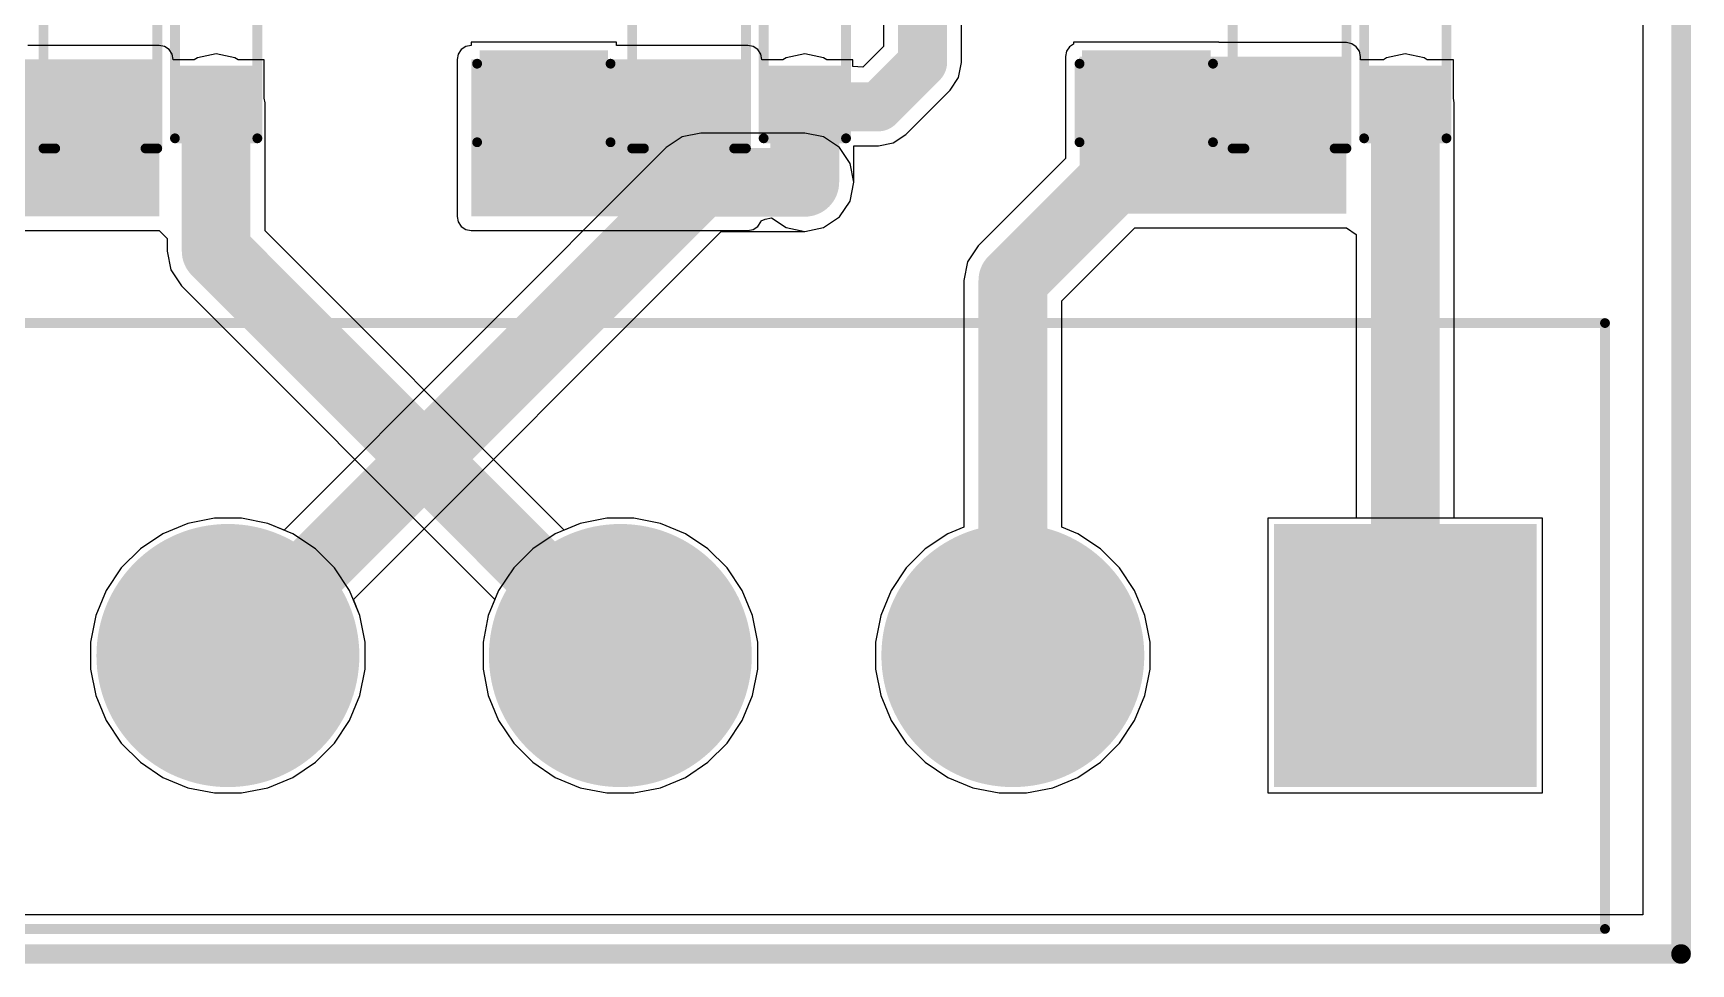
# Model space of a CAD drawing. Header units: millimetres. Extents: x -0.16 to 4.85, y -0.01 to 3.83.
# Drawn here: x 4.003 to 4.848, y -0.005 to 0.469 of the extents above; entities that cross this region are included whole.
import ezdxf

# ---------------------------------------------------------------- set-up
doc = ezdxf.new("R2010")
doc.units = ezdxf.units.MM
doc.header["$MEASUREMENT"] = 0
for name, color, linetype in [('BottomLayer', 5, 'Continuous'), ('BottomSolder', 6, 'Continuous'), ('Mechanical2', 216, 'Continuous'), ('MultiLayer', 9, 'Continuous'), ('PadHoleLayer', 156, 'Continuous'), ('TopLayer', 1, 'Continuous'), ('TopOverlay', 2, 'Continuous'), ('TopPaste', 8, 'Continuous'), ('TopSolder', 216, 'Continuous'), ('ViaHoleLayer', 16, 'Continuous')]:
    doc.layers.add(name, color=color, linetype=linetype)

# ---------------------------------------------------------------- blocks, each defined once
blk = doc.blocks.new('RES_0603_37')
at = {"layer": 'TopLayer'}
for points in [[(-0.015, 0.0175), (-0.015, -0.0175), (-0.045, -0.0175), (-0.045, 0.0175)], [(0.045, 0.0175), (0.045, -0.0175), (0.015, -0.0175), (0.015, 0.0175)]]:
    blk.add_hatch(color=1, dxfattribs=at).paths.add_polyline_path(points)
at = {"layer": 'TopPaste'}
for points in [[(-0.015, 0.0175), (-0.015, -0.0175), (-0.045, -0.0175), (-0.045, 0.0175)], [(0.045, 0.0175), (0.045, -0.0175), (0.015, -0.0175), (0.015, 0.0175)]]:
    blk.add_hatch(color=8, dxfattribs=at).paths.add_polyline_path(points)
at = {"layer": 'TopSolder'}
for points in [[(-0.011, 0.0215), (-0.011, -0.0215), (-0.049, -0.0215), (-0.049, 0.0215)], [(0.049, 0.0215), (0.049, -0.0215), (0.011, -0.0215), (0.011, 0.0215)]]:
    blk.add_hatch(color=216, dxfattribs=at).paths.add_polyline_path(points)
at = {"layer": 'TopOverlay', "const_width": 0.005}
for points in [[(0.048, 0.021), (-0.048, 0.021)], [(-0.048, -0.021), (-0.048, 0.021)], [(0.048, -0.021), (0.048, 0.021)], [(0.048, -0.021), (-0.048, -0.021)]]:
    blk.add_lwpolyline(points, dxfattribs=at)
at = {"layer": 'TopOverlay', "const_width": 0.0025}
for points in [[(-0.04925, 0.021, 1), (-0.04675, 0.021, 1)], [(-0.04925, 0.021, 1), (-0.04675, 0.021, 1)], [(0.04675, 0.021, 1), (0.04925, 0.021, 1)], [(0.04675, 0.021, 1), (0.04925, 0.021, 1)], [(-0.04925, -0.021, 1), (-0.04675, -0.021, 1)], [(-0.04925, -0.021, 1), (-0.04675, -0.021, 1)], [(0.04675, -0.021, 1), (0.04925, -0.021, 1)], [(0.04675, -0.021, 1), (0.04925, -0.021, 1)]]:
    blk.add_lwpolyline(points, format="xyb", close=True, dxfattribs=at)
blk = doc.blocks.new('RES_0603_38')
at = {"layer": 'TopLayer'}
for points in [[(-0.015, 0.0175), (-0.015, -0.0175), (-0.045, -0.0175), (-0.045, 0.0175)], [(0.045, 0.0175), (0.045, -0.0175), (0.015, -0.0175), (0.015, 0.0175)]]:
    blk.add_hatch(color=1, dxfattribs=at).paths.add_polyline_path(points)
at = {"layer": 'TopPaste'}
for points in [[(-0.015, 0.0175), (-0.015, -0.0175), (-0.045, -0.0175), (-0.045, 0.0175)], [(0.045, 0.0175), (0.045, -0.0175), (0.015, -0.0175), (0.015, 0.0175)]]:
    blk.add_hatch(color=8, dxfattribs=at).paths.add_polyline_path(points)
at = {"layer": 'TopSolder'}
for points in [[(-0.011, 0.0215), (-0.011, -0.0215), (-0.049, -0.0215), (-0.049, 0.0215)], [(0.049, 0.0215), (0.049, -0.0215), (0.011, -0.0215), (0.011, 0.0215)]]:
    blk.add_hatch(color=216, dxfattribs=at).paths.add_polyline_path(points)
at = {"layer": 'TopOverlay', "const_width": 0.005}
for points in [[(-0.048, -0.021), (-0.048, 0.021)], [(0.048, 0.021), (-0.048, 0.021)], [(0.048, -0.021), (0.048, 0.021)], [(0.048, -0.021), (-0.048, -0.021)]]:
    blk.add_lwpolyline(points, dxfattribs=at)
at = {"layer": 'TopOverlay', "const_width": 0.0025}
for points in [[(-0.04925, 0.021, 1), (-0.04675, 0.021, 1)], [(-0.04925, 0.021, 1), (-0.04675, 0.021, 1)], [(0.04675, 0.021, 1), (0.04925, 0.021, 1)], [(0.04675, 0.021, 1), (0.04925, 0.021, 1)], [(-0.04925, -0.021, 1), (-0.04675, -0.021, 1)], [(-0.04925, -0.021, 1), (-0.04675, -0.021, 1)], [(0.04675, -0.021, 1), (0.04925, -0.021, 1)], [(0.04675, -0.021, 1), (0.04925, -0.021, 1)]]:
    blk.add_lwpolyline(points, format="xyb", close=True, dxfattribs=at)
blk = doc.blocks.new('RES_0603_39')
at = {"layer": 'TopLayer'}
for points in [[(-0.015, 0.0175), (-0.015, -0.0175), (-0.045, -0.0175), (-0.045, 0.0175)], [(0.045, 0.0175), (0.045, -0.0175), (0.015, -0.0175), (0.015, 0.0175)]]:
    blk.add_hatch(color=1, dxfattribs=at).paths.add_polyline_path(points)
at = {"layer": 'TopPaste'}
for points in [[(-0.015, 0.0175), (-0.015, -0.0175), (-0.045, -0.0175), (-0.045, 0.0175)], [(0.045, 0.0175), (0.045, -0.0175), (0.015, -0.0175), (0.015, 0.0175)]]:
    blk.add_hatch(color=8, dxfattribs=at).paths.add_polyline_path(points)
at = {"layer": 'TopSolder'}
for points in [[(-0.011, 0.0215), (-0.011, -0.0215), (-0.049, -0.0215), (-0.049, 0.0215)], [(0.049, 0.0215), (0.049, -0.0215), (0.011, -0.0215), (0.011, 0.0215)]]:
    blk.add_hatch(color=216, dxfattribs=at).paths.add_polyline_path(points)
at = {"layer": 'TopOverlay', "const_width": 0.005}
for points in [[(-0.048, -0.021), (-0.048, 0.021)], [(0.048, 0.021), (-0.048, 0.021)], [(0.048, -0.021), (0.048, 0.021)], [(0.048, -0.021), (-0.048, -0.021)]]:
    blk.add_lwpolyline(points, dxfattribs=at)
at = {"layer": 'TopOverlay', "const_width": 0.0025}
for points in [[(-0.04925, 0.021, 1), (-0.04675, 0.021, 1)], [(-0.04925, 0.021, 1), (-0.04675, 0.021, 1)], [(0.04675, 0.021, 1), (0.04925, 0.021, 1)], [(0.04675, 0.021, 1), (0.04925, 0.021, 1)], [(-0.04925, -0.021, 1), (-0.04675, -0.021, 1)], [(-0.04925, -0.021, 1), (-0.04675, -0.021, 1)], [(0.04675, -0.021, 1), (0.04925, -0.021, 1)], [(0.04675, -0.021, 1), (0.04925, -0.021, 1)]]:
    blk.add_lwpolyline(points, format="xyb", close=True, dxfattribs=at)
blk = doc.blocks.new('DB2EVC_5_08_12P_GN_97')
at = {"layer": 'BottomLayer'}
blk.add_hatch(color=5, dxfattribs=at).paths.add_polyline_path([(-1.03701, 0.06299), (-1.03701, -0.06299), (-1.16299, -0.06299), (-1.16299, 0.06299)])
h = blk.add_hatch(color=5, dxfattribs=at)
edge = h.paths.add_edge_path()
edge.add_arc((-0.9, 0), 0.06299, 0, 360)
h = blk.add_hatch(color=5, dxfattribs=at)
edge = h.paths.add_edge_path()
edge.add_arc((-0.7, 0), 0.06299, 0, 360)
h = blk.add_hatch(color=5, dxfattribs=at)
edge = h.paths.add_edge_path()
edge.add_arc((-0.5, 0), 0.06299, 0, 360)
at = {"layer": 'BottomSolder'}
blk.add_hatch(color=6, dxfattribs=at).paths.add_polyline_path([(-1.03301, 0.06699), (-1.03301, -0.06699), (-1.16699, -0.06699), (-1.16699, 0.06699)])
h = blk.add_hatch(color=6, dxfattribs=at)
edge = h.paths.add_edge_path()
edge.add_arc((-0.9, 0), 0.06699, 0, 360)
h = blk.add_hatch(color=6, dxfattribs=at)
edge = h.paths.add_edge_path()
edge.add_arc((-0.7, 0), 0.06699, 0, 360)
h = blk.add_hatch(color=6, dxfattribs=at)
edge = h.paths.add_edge_path()
edge.add_arc((-0.5, 0), 0.06699, 0, 360)
at = {"layer": 'MultiLayer'}
blk.add_hatch(color=9, dxfattribs=at).paths.add_polyline_path([(-1.03701, 0.06299), (-1.03701, -0.06299), (-1.16299, -0.06299), (-1.16299, 0.06299)])
h = blk.add_hatch(color=9, dxfattribs=at)
edge = h.paths.add_edge_path()
edge.add_arc((-0.9, 0), 0.06299, 0, 360)
h = blk.add_hatch(color=9, dxfattribs=at)
edge = h.paths.add_edge_path()
edge.add_arc((-0.7, 0), 0.06299, 0, 360)
h = blk.add_hatch(color=9, dxfattribs=at)
edge = h.paths.add_edge_path()
edge.add_arc((-0.5, 0), 0.06299, 0, 360)
at = {"layer": 'PadHoleLayer'}
h = blk.add_hatch(color=156, dxfattribs=at)
edge = h.paths.add_edge_path()
edge.add_arc((-1.1, 0), 0.03346, 0, 360)
h = blk.add_hatch(color=156, dxfattribs=at)
edge = h.paths.add_edge_path()
edge.add_arc((-0.9, 0), 0.03346, 0, 360)
h = blk.add_hatch(color=156, dxfattribs=at)
edge = h.paths.add_edge_path()
edge.add_arc((-0.7, 0), 0.03346, 0, 360)
h = blk.add_hatch(color=156, dxfattribs=at)
edge = h.paths.add_edge_path()
edge.add_arc((-0.5, 0), 0.03346, 0, 360)
at = {"layer": 'TopLayer'}
blk.add_hatch(color=1, dxfattribs=at).paths.add_polyline_path([(-1.03701, 0.06299), (-1.03701, -0.06299), (-1.16299, -0.06299), (-1.16299, 0.06299)])
h = blk.add_hatch(color=1, dxfattribs=at)
edge = h.paths.add_edge_path()
edge.add_arc((-0.9, 0), 0.06299, 0, 360)
h = blk.add_hatch(color=1, dxfattribs=at)
edge = h.paths.add_edge_path()
edge.add_arc((-0.7, 0), 0.06299, 0, 360)
h = blk.add_hatch(color=1, dxfattribs=at)
edge = h.paths.add_edge_path()
edge.add_arc((-0.5, 0), 0.06299, 0, 360)
at = {"layer": 'TopSolder'}
blk.add_hatch(color=216, dxfattribs=at).paths.add_polyline_path([(-1.03301, 0.06699), (-1.03301, -0.06699), (-1.16699, -0.06699), (-1.16699, 0.06699)])
h = blk.add_hatch(color=216, dxfattribs=at)
edge = h.paths.add_edge_path()
edge.add_arc((-0.9, 0), 0.06699, 0, 360)
h = blk.add_hatch(color=216, dxfattribs=at)
edge = h.paths.add_edge_path()
edge.add_arc((-0.7, 0), 0.06699, 0, 360)
h = blk.add_hatch(color=216, dxfattribs=at)
edge = h.paths.add_edge_path()
edge.add_arc((-0.5, 0), 0.06699, 0, 360)
at = {"layer": 'TopOverlay', "const_width": 0.005}
for points in [[(-1.20177, 0.13923), (-1.20177, -0.16932)], [(1.20177, 0.13923), (-1.20177, 0.13923)], [(1.20168, -0.16932), (-1.20177, -0.16932)]]:
    blk.add_lwpolyline(points, dxfattribs=at)
at = {"layer": 'TopOverlay', "const_width": 0.0025}
for points in [[(-1.20302, 0.13923, 1), (-1.20052, 0.13923, 1)], [(-1.20302, 0.13923, 1), (-1.20052, 0.13923, 1)], [(-1.20302, -0.16932, 1), (-1.20052, -0.16932, 1)], [(-1.20302, -0.16932, 1), (-1.20052, -0.16932, 1)]]:
    blk.add_lwpolyline(points, format="xyb", close=True, dxfattribs=at)
blk = doc.blocks.new('SOD_123_107')
at = {"layer": 'TopLayer'}
for points in [[(-0.04331, 0.01772), (-0.04331, -0.01772), (-0.08071, -0.01772), (-0.08071, 0.01772)], [(0.08071, 0.01772), (0.08071, -0.01772), (0.04331, -0.01772), (0.04331, 0.01772)]]:
    blk.add_hatch(color=1, dxfattribs=at).paths.add_polyline_path(points)
at = {"layer": 'TopOverlay'}
for points in [[(0.038, 0.02), (0.111, 0.02), (0.111, 0.0315), (0.038, 0.0315)], [(0.08346, -0.031), (0.111, -0.031), (0.111, 0.031), (0.08346, 0.031)], [(0.038, -0.0315), (0.111, -0.0315), (0.111, -0.02), (0.038, -0.02)]]:
    blk.add_hatch(color=2, dxfattribs=at).paths.add_polyline_path(points)
at = {"layer": 'TopPaste'}
for points in [[(-0.04331, 0.01772), (-0.04331, -0.01772), (-0.08071, -0.01772), (-0.08071, 0.01772)], [(0.08071, 0.01772), (0.08071, -0.01772), (0.04331, -0.01772), (0.04331, 0.01772)]]:
    blk.add_hatch(color=8, dxfattribs=at).paths.add_polyline_path(points)
at = {"layer": 'TopSolder'}
for points in [[(-0.03931, 0.02172), (-0.03931, -0.02172), (-0.08471, -0.02172), (-0.08471, 0.02172)], [(0.08471, 0.02172), (0.08471, -0.02172), (0.03931, -0.02172), (0.03931, 0.02172)]]:
    blk.add_hatch(color=216, dxfattribs=at).paths.add_polyline_path(points)
at = {"layer": 'TopOverlay', "const_width": 0.005}
for points in [[(-0.054, 0.029), (-0.054, 0.023)], [(-0.054, 0.029), (0.038, 0.029)], [(-0.054, -0.023), (-0.054, -0.029)], [(-0.054, -0.029), (0.038, -0.029)]]:
    blk.add_lwpolyline(points, dxfattribs=at)
at = {"layer": 'TopOverlay', "const_width": 0.0025}
for points in [[(-0.05525, 0.029, 1), (-0.05275, 0.029, 1)], [(-0.05525, 0.029, 1), (-0.05275, 0.029, 1)], [(-0.05525, 0.023, 1), (-0.05275, 0.023, 1)], [(0.03675, 0.029, 1), (0.03925, 0.029, 1)], [(-0.05525, -0.023, 1), (-0.05275, -0.023, 1)], [(-0.05525, -0.029, 1), (-0.05275, -0.029, 1)], [(-0.05525, -0.029, 1), (-0.05275, -0.029, 1)], [(0.03675, -0.029, 1), (0.03925, -0.029, 1)]]:
    blk.add_lwpolyline(points, format="xyb", close=True, dxfattribs=at)
blk = doc.blocks.new('SOD_123_108')
at = {"layer": 'TopLayer'}
for points in [[(-0.04331, 0.01772), (-0.04331, -0.01772), (-0.08071, -0.01772), (-0.08071, 0.01772)], [(0.08071, 0.01772), (0.08071, -0.01772), (0.04331, -0.01772), (0.04331, 0.01772)]]:
    blk.add_hatch(color=1, dxfattribs=at).paths.add_polyline_path(points)
at = {"layer": 'TopOverlay'}
for points in [[(0.038, 0.02), (0.111, 0.02), (0.111, 0.0315), (0.038, 0.0315)], [(0.08346, -0.031), (0.111, -0.031), (0.111, 0.031), (0.08346, 0.031)], [(0.038, -0.0315), (0.111, -0.0315), (0.111, -0.02), (0.038, -0.02)]]:
    blk.add_hatch(color=2, dxfattribs=at).paths.add_polyline_path(points)
at = {"layer": 'TopPaste'}
for points in [[(-0.04331, 0.01772), (-0.04331, -0.01772), (-0.08071, -0.01772), (-0.08071, 0.01772)], [(0.08071, 0.01772), (0.08071, -0.01772), (0.04331, -0.01772), (0.04331, 0.01772)]]:
    blk.add_hatch(color=8, dxfattribs=at).paths.add_polyline_path(points)
at = {"layer": 'TopSolder'}
for points in [[(-0.03931, 0.02172), (-0.03931, -0.02172), (-0.08471, -0.02172), (-0.08471, 0.02172)], [(0.08471, 0.02172), (0.08471, -0.02172), (0.03931, -0.02172), (0.03931, 0.02172)]]:
    blk.add_hatch(color=216, dxfattribs=at).paths.add_polyline_path(points)
at = {"layer": 'TopOverlay', "const_width": 0.005}
for points in [[(-0.054, 0.029), (-0.054, 0.023)], [(-0.054, 0.029), (0.038, 0.029)], [(-0.054, -0.023), (-0.054, -0.029)], [(-0.054, -0.029), (0.038, -0.029)]]:
    blk.add_lwpolyline(points, dxfattribs=at)
at = {"layer": 'TopOverlay', "const_width": 0.0025}
for points in [[(-0.05525, 0.029, 1), (-0.05275, 0.029, 1)], [(-0.05525, 0.029, 1), (-0.05275, 0.029, 1)], [(-0.05525, 0.023, 1), (-0.05275, 0.023, 1)], [(0.03675, 0.029, 1), (0.03925, 0.029, 1)], [(-0.05525, -0.023, 1), (-0.05275, -0.023, 1)], [(-0.05525, -0.029, 1), (-0.05275, -0.029, 1)], [(-0.05525, -0.029, 1), (-0.05275, -0.029, 1)], [(0.03675, -0.029, 1), (0.03925, -0.029, 1)]]:
    blk.add_lwpolyline(points, format="xyb", close=True, dxfattribs=at)
blk = doc.blocks.new('SOD_123_112')
at = {"layer": 'TopLayer'}
for points in [[(-0.04331, 0.01772), (-0.04331, -0.01772), (-0.08071, -0.01772), (-0.08071, 0.01772)], [(0.08071, 0.01772), (0.08071, -0.01772), (0.04331, -0.01772), (0.04331, 0.01772)]]:
    blk.add_hatch(color=1, dxfattribs=at).paths.add_polyline_path(points)
at = {"layer": 'TopOverlay'}
for points in [[(0.038, 0.02), (0.111, 0.02), (0.111, 0.0315), (0.038, 0.0315)], [(0.08346, -0.031), (0.111, -0.031), (0.111, 0.031), (0.08346, 0.031)], [(0.038, -0.0315), (0.111, -0.0315), (0.111, -0.02), (0.038, -0.02)]]:
    blk.add_hatch(color=2, dxfattribs=at).paths.add_polyline_path(points)
at = {"layer": 'TopPaste'}
for points in [[(-0.04331, 0.01772), (-0.04331, -0.01772), (-0.08071, -0.01772), (-0.08071, 0.01772)], [(0.08071, 0.01772), (0.08071, -0.01772), (0.04331, -0.01772), (0.04331, 0.01772)]]:
    blk.add_hatch(color=8, dxfattribs=at).paths.add_polyline_path(points)
at = {"layer": 'TopSolder'}
for points in [[(-0.03931, 0.02172), (-0.03931, -0.02172), (-0.08471, -0.02172), (-0.08471, 0.02172)], [(0.08471, 0.02172), (0.08471, -0.02172), (0.03931, -0.02172), (0.03931, 0.02172)]]:
    blk.add_hatch(color=216, dxfattribs=at).paths.add_polyline_path(points)
at = {"layer": 'TopOverlay', "const_width": 0.005}
for points in [[(-0.054, 0.029), (-0.054, 0.023)], [(-0.054, 0.029), (0.038, 0.029)], [(-0.054, -0.023), (-0.054, -0.029)], [(-0.054, -0.029), (0.038, -0.029)]]:
    blk.add_lwpolyline(points, dxfattribs=at)
at = {"layer": 'TopOverlay', "const_width": 0.0025}
for points in [[(-0.05525, 0.029, 1), (-0.05275, 0.029, 1)], [(-0.05525, 0.029, 1), (-0.05275, 0.029, 1)], [(-0.05525, 0.023, 1), (-0.05275, 0.023, 1)], [(0.03675, 0.029, 1), (0.03925, 0.029, 1)], [(-0.05525, -0.023, 1), (-0.05275, -0.023, 1)], [(-0.05525, -0.029, 1), (-0.05275, -0.029, 1)], [(-0.05525, -0.029, 1), (-0.05275, -0.029, 1)], [(0.03675, -0.029, 1), (0.03925, -0.029, 1)]]:
    blk.add_lwpolyline(points, format="xyb", close=True, dxfattribs=at)
blk = doc.blocks.new('CAP_0805_116')
at = {"layer": 'TopLayer'}
for points in [[(-0.06, 0.03), (-0.02, 0.03), (-0.02, -0.03), (-0.06, -0.03)], [(0.02, 0.03), (0.06, 0.03), (0.06, -0.03), (0.02, -0.03)]]:
    blk.add_hatch(color=1, dxfattribs=at).paths.add_polyline_path(points)
at = {"layer": 'TopPaste'}
for points in [[(-0.06, 0.03), (-0.02, 0.03), (-0.02, -0.03), (-0.06, -0.03)], [(0.02, 0.03), (0.06, 0.03), (0.06, -0.03), (0.02, -0.03)]]:
    blk.add_hatch(color=8, dxfattribs=at).paths.add_polyline_path(points)
at = {"layer": 'TopSolder'}
for points in [[(-0.06276, 0.03276), (-0.01724, 0.03276), (-0.01724, -0.03276), (-0.06276, -0.03276)], [(0.01724, 0.03276), (0.06276, 0.03276), (0.06276, -0.03276), (0.01724, -0.03276)]]:
    blk.add_hatch(color=216, dxfattribs=at).paths.add_polyline_path(points)
at = {"layer": 'TopOverlay', "const_width": 0.005}
for points in [[(-0.064, 0.034), (-0.024, 0.034)], [(-0.064, 0.034), (-0.064, -0.034)], [(0.024, 0.034), (0.064, 0.034)], [(0.064, 0.034), (0.064, -0.034)], [(-0.064, -0.034), (-0.024, -0.034)], [(0.024, -0.034), (0.064, -0.034)]]:
    blk.add_lwpolyline(points, dxfattribs=at)
at = {"layer": 'TopOverlay', "const_width": 0.0025}
for points in [[(-0.06525, 0.034, 1), (-0.06275, 0.034, 1)], [(-0.06525, 0.034, 1), (-0.06275, 0.034, 1)], [(-0.02525, 0.034, 1), (-0.02275, 0.034, 1)], [(0.02275, 0.034, 1), (0.02525, 0.034, 1)], [(0.06275, 0.034, 1), (0.06525, 0.034, 1)], [(0.06275, 0.034, 1), (0.06525, 0.034, 1)], [(-0.06525, -0.034, 1), (-0.06275, -0.034, 1)], [(-0.06525, -0.034, 1), (-0.06275, -0.034, 1)], [(-0.02525, -0.034, 1), (-0.02275, -0.034, 1)], [(0.02275, -0.034, 1), (0.02525, -0.034, 1)], [(0.06275, -0.034, 1), (0.06525, -0.034, 1)], [(0.06275, -0.034, 1), (0.06525, -0.034, 1)]]:
    blk.add_lwpolyline(points, format="xyb", close=True, dxfattribs=at)
blk = doc.blocks.new('CAP_0805_118')
at = {"layer": 'TopLayer'}
for points in [[(-0.06, 0.03), (-0.02, 0.03), (-0.02, -0.03), (-0.06, -0.03)], [(0.02, 0.03), (0.06, 0.03), (0.06, -0.03), (0.02, -0.03)]]:
    blk.add_hatch(color=1, dxfattribs=at).paths.add_polyline_path(points)
at = {"layer": 'TopPaste'}
for points in [[(-0.06, 0.03), (-0.02, 0.03), (-0.02, -0.03), (-0.06, -0.03)], [(0.02, 0.03), (0.06, 0.03), (0.06, -0.03), (0.02, -0.03)]]:
    blk.add_hatch(color=8, dxfattribs=at).paths.add_polyline_path(points)
at = {"layer": 'TopSolder'}
for points in [[(-0.06276, 0.03276), (-0.01724, 0.03276), (-0.01724, -0.03276), (-0.06276, -0.03276)], [(0.01724, 0.03276), (0.06276, 0.03276), (0.06276, -0.03276), (0.01724, -0.03276)]]:
    blk.add_hatch(color=216, dxfattribs=at).paths.add_polyline_path(points)
at = {"layer": 'TopOverlay', "const_width": 0.005}
for points in [[(-0.064, 0.034), (-0.064, -0.034)], [(-0.064, 0.034), (-0.024, 0.034)], [(0.024, 0.034), (0.064, 0.034)], [(0.064, 0.034), (0.064, -0.034)], [(-0.064, -0.034), (-0.024, -0.034)], [(0.024, -0.034), (0.064, -0.034)]]:
    blk.add_lwpolyline(points, dxfattribs=at)
at = {"layer": 'TopOverlay', "const_width": 0.0025}
for points in [[(-0.06525, 0.034, 1), (-0.06275, 0.034, 1)], [(-0.06525, 0.034, 1), (-0.06275, 0.034, 1)], [(-0.02525, 0.034, 1), (-0.02275, 0.034, 1)], [(0.02275, 0.034, 1), (0.02525, 0.034, 1)], [(0.06275, 0.034, 1), (0.06525, 0.034, 1)], [(0.06275, 0.034, 1), (0.06525, 0.034, 1)], [(-0.06525, -0.034, 1), (-0.06275, -0.034, 1)], [(-0.06525, -0.034, 1), (-0.06275, -0.034, 1)], [(-0.02525, -0.034, 1), (-0.02275, -0.034, 1)], [(0.02275, -0.034, 1), (0.02525, -0.034, 1)], [(0.06275, -0.034, 1), (0.06525, -0.034, 1)], [(0.06275, -0.034, 1), (0.06525, -0.034, 1)]]:
    blk.add_lwpolyline(points, format="xyb", close=True, dxfattribs=at)

msp = doc.modelspace()

# ---------------------------------------------------------------- hatches: boundary and pattern name
at = {"layer": 'BottomLayer'}
h = msp.add_hatch(color=5, dxfattribs=at)
edge = h.paths.add_edge_path()
edge.add_arc((4.56499, 0.39404), 0.01181, 0, 360)
h = msp.add_hatch(color=5, dxfattribs=at)
edge = h.paths.add_edge_path()
edge.add_arc((4.266, 0.392), 0.01181, 0, 360)
h = msp.add_hatch(color=5, dxfattribs=at)
edge = h.paths.add_edge_path()
edge.add_arc((4.396, 0.393), 0.01181, 0, 360)
at = {"layer": 'BottomSolder'}
h = msp.add_hatch(color=6, dxfattribs=at)
edge = h.paths.add_edge_path()
edge.add_arc((4.266, 0.392), 0.01581, 0, 360)
h = msp.add_hatch(color=6, dxfattribs=at)
edge = h.paths.add_edge_path()
edge.add_arc((4.396, 0.393), 0.01581, 0, 360)
h = msp.add_hatch(color=6, dxfattribs=at)
edge = h.paths.add_edge_path()
edge.add_arc((4.56499, 0.39404), 0.01581, 0, 360)
at = {"layer": 'TopLayer'}
for points in [[(4.536, 0.377), (4.672, 0.377), (4.672, 0.457), (4.536, 0.457)], [(4.067, 0.4556), (3.926, 0.4556), (3.926, 0.3756), (4.067, 0.3756)], [(4.367, 0.4556), (4.226, 0.4556), (4.226, 0.3756), (4.367, 0.3756)]]:
    msp.add_hatch(color=1, dxfattribs=at).paths.add_polyline_path(points)
h = msp.add_hatch(color=1, dxfattribs=at)
edge = h.paths.add_edge_path()
edge.add_arc((4.56499, 0.39404), 0.01181, 0, 360)
h = msp.add_hatch(color=1, dxfattribs=at)
edge = h.paths.add_edge_path()
edge.add_arc((4.266, 0.392), 0.01181, 0, 360)
h = msp.add_hatch(color=1, dxfattribs=at)
edge = h.paths.add_edge_path()
edge.add_arc((4.396, 0.393), 0.01181, 0, 360)
at = {"layer": 'TopSolder'}
h = msp.add_hatch(color=216, dxfattribs=at)
edge = h.paths.add_edge_path()
edge.add_arc((4.266, 0.392), 0.01581, 0, 360)
h = msp.add_hatch(color=216, dxfattribs=at)
edge = h.paths.add_edge_path()
edge.add_arc((4.396, 0.393), 0.01581, 0, 360)
h = msp.add_hatch(color=216, dxfattribs=at)
edge = h.paths.add_edge_path()
edge.add_arc((4.56499, 0.39404), 0.01581, 0, 360)
at = {"layer": 'ViaHoleLayer'}
h = msp.add_hatch(color=16, dxfattribs=at)
edge = h.paths.add_edge_path()
edge.add_arc((4.266, 0.392), 0.00591, 0, 360)
h = msp.add_hatch(color=16, dxfattribs=at)
edge = h.paths.add_edge_path()
edge.add_arc((4.396, 0.393), 0.00591, 0, 360)
h = msp.add_hatch(color=16, dxfattribs=at)
edge = h.paths.add_edge_path()
edge.add_arc((4.56499, 0.39404), 0.00591, 0, 360)

# ---------------------------------------------------------------- linework, layer by layer
at = {"layer": 'BottomLayer'}
for p, q in [((4.823, 0.67684), (4.823, 0.02)), ((4.33344, 0.41608), (4.32534, 0.41066)), ((4.343, 0.41798), (4.33344, 0.41608)), ((4.396, 0.41798), (4.343, 0.41798)), ((4.40556, 0.41608), (4.396, 0.41798)), ((4.41366, 0.41066), (4.40556, 0.41608)), ((4.32534, 0.41066), (4.13059, 0.21592)), ((4.41908, 0.40256), (4.41366, 0.41066)), ((4.42098, 0.393), (4.41908, 0.40256)), ((4.41908, 0.38344), (4.42098, 0.393)), ((4.41366, 0.37534), (4.41908, 0.38344)), ((4.40556, 0.36992), (4.41366, 0.37534)), ((4.16592, 0.18059), (4.35335, 0.36802)), ((4.35335, 0.36802), (4.396, 0.36802)), ((4.396, 0.36802), (4.40556, 0.36992)), ((4.09511, 0.22199), (4.08158, 0.2193)), ((4.10889, 0.22199), (4.09511, 0.22199)), ((4.12242, 0.2193), (4.10889, 0.22199)), ((4.29511, 0.22199), (4.28158, 0.2193)), ((4.30889, 0.22199), (4.29511, 0.22199)), ((4.32242, 0.2193), (4.30889, 0.22199)), ((4.77199, 0.22199), (4.63201, 0.22199)), ((4.63201, 0.22199), (4.63201, 0.08201)), ((4.77199, 0.08201), (4.77199, 0.22199)), ((4.06885, 0.21403), (4.05738, 0.20637)), ((4.08158, 0.2193), (4.06885, 0.21403)), ((4.13059, 0.21592), (4.12242, 0.2193)), ((4.26885, 0.21403), (4.25738, 0.20637)), ((4.28158, 0.2193), (4.26885, 0.21403)), ((4.33515, 0.21403), (4.32242, 0.2193)), ((4.34662, 0.20637), (4.33515, 0.21403)), ((4.05738, 0.20637), (4.04763, 0.19662)), ((4.25738, 0.20637), (4.24763, 0.19662)), ((4.35637, 0.19662), (4.34662, 0.20637)), ((4.04763, 0.19662), (4.03997, 0.18515)), ((4.24763, 0.19662), (4.23997, 0.18515)), ((4.36403, 0.18515), (4.35637, 0.19662)), ((4.03997, 0.18515), (4.0347, 0.17242)), ((4.1693, 0.17242), (4.16592, 0.18059)), ((4.23997, 0.18515), (4.2347, 0.17242)), ((4.3693, 0.17242), (4.36403, 0.18515)), ((4.0347, 0.17242), (4.03201, 0.15889)), ((4.17199, 0.15889), (4.1693, 0.17242)), ((4.2347, 0.17242), (4.23201, 0.15889)), ((4.37199, 0.15889), (4.3693, 0.17242)), ((4.03201, 0.15889), (4.03201, 0.14511)), ((4.17199, 0.14511), (4.17199, 0.15889)), ((4.23201, 0.15889), (4.23201, 0.14511)), ((4.37199, 0.14511), (4.37199, 0.15889)), ((4.03201, 0.14511), (4.0347, 0.13158)), ((4.1693, 0.13158), (4.17199, 0.14511)), ((4.23201, 0.14511), (4.2347, 0.13158)), ((4.3693, 0.13158), (4.37199, 0.14511)), ((4.0347, 0.13158), (4.03997, 0.11885)), ((4.16403, 0.11885), (4.1693, 0.13158)), ((4.2347, 0.13158), (4.23997, 0.11885)), ((4.36403, 0.11885), (4.3693, 0.13158)), ((4.03997, 0.11885), (4.04763, 0.10738)), ((4.15637, 0.10738), (4.16403, 0.11885)), ((4.23997, 0.11885), (4.24763, 0.10738)), ((4.35637, 0.10738), (4.36403, 0.11885)), ((4.04763, 0.10738), (4.05738, 0.09763)), ((4.14662, 0.09763), (4.15637, 0.10738)), ((4.24763, 0.10738), (4.25738, 0.09763)), ((4.34662, 0.09763), (4.35637, 0.10738)), ((4.05738, 0.09763), (4.06885, 0.08997)), ((4.13515, 0.08997), (4.14662, 0.09763)), ((4.25738, 0.09763), (4.26885, 0.08997)), ((4.33515, 0.08997), (4.34662, 0.09763)), ((4.06885, 0.08997), (4.08158, 0.0847)), ((4.08158, 0.0847), (4.09511, 0.08201)), ((4.10889, 0.08201), (4.12242, 0.0847)), ((4.12242, 0.0847), (4.13515, 0.08997)), ((4.26885, 0.08997), (4.28158, 0.0847)), ((4.28158, 0.0847), (4.29511, 0.08201)), ((4.30889, 0.08201), (4.32242, 0.0847)), ((4.32242, 0.0847), (4.33515, 0.08997)), ((4.09511, 0.08201), (4.10889, 0.08201)), ((4.29511, 0.08201), (4.30889, 0.08201)), ((4.63201, 0.08201), (4.77199, 0.08201)), ((4.823, 0.02), (0.022, 0.02))]:
    msp.add_line(p, q, dxfattribs=at)
at = {"layer": 'BottomLayer', "const_width": 0.035}
for points in [[(4.102, 0.152), (4.343, 0.393)], [(4.343, 0.393), (4.396, 0.393)]]:
    msp.add_lwpolyline(points, dxfattribs=at)
at = {"layer": 'BottomLayer', "const_width": 0.0175}
for points in [[(4.33425, 0.393, 1), (4.35175, 0.393, 1)], [(4.33425, 0.393, 1), (4.35175, 0.393, 1)], [(4.38725, 0.393, 1), (4.40475, 0.393, 1)], [(4.09325, 0.152, 1), (4.11075, 0.152, 1)]]:
    msp.add_lwpolyline(points, format="xyb", close=True, dxfattribs=at)
at = {"layer": 'Mechanical2', "const_width": 0.01}
for points in [[(4.84252, 0), (4.84252, 3.66142)], [(0, 0), (4.84252, 0)]]:
    msp.add_lwpolyline(points, dxfattribs=at)
at = {"layer": 'Mechanical2', "const_width": 0.005}
msp.add_lwpolyline([(4.84002, 0, 1), (4.84502, 0, 1)], format="xyb", close=True, dxfattribs=at)
msp.add_lwpolyline([(4.84002, 0, 1), (4.84502, 0, 1)], format="xyb", close=True, dxfattribs=at)
at = {"layer": 'TopLayer'}
for p, q in [((4.823, 3.636), (4.823, 0.02)), ((4.43612, 0.931), (4.43612, 0.46224)), ((4.47588, 0.454), (4.47588, 0.58453)), ((4.067, 0.46274), (4, 0.46274)), ((4.06973, 0.4622), (4.067, 0.46274)), ((4.07205, 0.46065), (4.06973, 0.4622)), ((4.07359, 0.45834), (4.07205, 0.46065)), ((4.07414, 0.4556), (4.07359, 0.45834)), ((4.08644, 0.45647), (4.08483, 0.4554)), ((4.096, 0.45838), (4.08644, 0.45647)), ((4.10556, 0.45647), (4.096, 0.45838)), ((4.10717, 0.4554), (4.10556, 0.45647)), ((4.21941, 0.45834), (4.21886, 0.4556)), ((4.22095, 0.46065), (4.21941, 0.45834)), ((4.22327, 0.4622), (4.22095, 0.46065)), ((4.226, 0.46274), (4.22327, 0.4622)), ((4.3, 0.4644), (4.226, 0.4644)), ((4.226, 0.4644), (4.226, 0.46274)), ((4.3, 0.46274), (4.3, 0.4644)), ((4.367, 0.46274), (4.3, 0.46274)), ((4.36973, 0.4622), (4.367, 0.46274)), ((4.37205, 0.46065), (4.36973, 0.4622)), ((4.37359, 0.45834), (4.37205, 0.46065)), ((4.37414, 0.4556), (4.37359, 0.45834)), ((4.38644, 0.45647), (4.38483, 0.4554)), ((4.396, 0.45838), (4.38644, 0.45647)), ((4.40556, 0.45647), (4.396, 0.45838)), ((4.40717, 0.4554), (4.40556, 0.45647)), ((4.43612, 0.46224), (4.4255, 0.45162)), ((4.52941, 0.45973), (4.52886, 0.457)), ((4.52886, 0.457), (4.52886, 0.40519)), ((4.53095, 0.46205), (4.52941, 0.45973)), ((4.533, 0.46341), (4.53095, 0.46205)), ((4.607, 0.4644), (4.533, 0.4644)), ((4.533, 0.4644), (4.533, 0.46341)), ((4.607, 0.46414), (4.607, 0.4644)), ((4.672, 0.46414), (4.607, 0.46414)), ((4.67473, 0.46359), (4.672, 0.46414)), ((4.67705, 0.46205), (4.67473, 0.46359)), ((4.67859, 0.45973), (4.67705, 0.46205)), ((4.67914, 0.457), (4.67859, 0.45973)), ((4.67914, 0.4554), (4.67914, 0.457)), ((4.69244, 0.45647), (4.69083, 0.4554)), ((4.702, 0.45838), (4.69244, 0.45647)), ((4.71156, 0.45647), (4.702, 0.45838)), ((4.71317, 0.4554), (4.71156, 0.45647)), ((4.07414, 0.4554), (4.07414, 0.4556)), ((4.08483, 0.4554), (4.07414, 0.4554)), ((4.1205, 0.4554), (4.10717, 0.4554)), ((4.1205, 0.43581), (4.1205, 0.4554)), ((4.21886, 0.4556), (4.21886, 0.3756)), ((4.37414, 0.4554), (4.37414, 0.4556)), ((4.38483, 0.4554), (4.37414, 0.4554)), ((4.4205, 0.4554), (4.40717, 0.4554)), ((4.4205, 0.452), (4.4205, 0.4554)), ((4.4255, 0.45162), (4.4205, 0.452)), ((4.47437, 0.44639), (4.47588, 0.454)), ((4.69083, 0.4554), (4.67914, 0.4554)), ((4.7265, 0.4554), (4.71317, 0.4554)), ((4.7265, 0.43581), (4.7265, 0.4554)), ((4.44752, 0.41741), (4.47006, 0.43994)), ((4.47006, 0.43994), (4.47437, 0.44639)), ((4.12098, 0.4334), (4.1205, 0.43581)), ((4.12098, 0.36835), (4.12098, 0.4334)), ((4.72698, 0.4334), (4.7265, 0.43581)), ((4.72698, 0.22199), (4.72698, 0.4334)), ((4.44107, 0.4131), (4.44752, 0.41741)), ((4.42098, 0.393), (4.42098, 0.41158)), ((4.42098, 0.41158), (4.43346, 0.41158)), ((4.43346, 0.41158), (4.44107, 0.4131)), ((4.52886, 0.40519), (4.48434, 0.36066)), ((4.41908, 0.38344), (4.42098, 0.393)), ((4.41366, 0.37534), (4.41908, 0.38344)), ((4.21886, 0.3756), (4.21941, 0.37287)), ((4.21941, 0.37287), (4.22095, 0.37056)), ((4.37205, 0.37056), (4.37359, 0.37287)), ((4.37359, 0.37287), (4.37368, 0.37331)), ((4.37368, 0.37331), (4.37587, 0.37426)), ((4.37587, 0.37426), (4.37899, 0.3749)), ((4.37899, 0.3749), (4.38644, 0.36992)), ((4.40556, 0.36992), (4.41366, 0.37534)), ((3.926, 0.36847), (4.067, 0.36847)), ((4.067, 0.36847), (4.07102, 0.36432)), ((4.07102, 0.36432), (4.07102, 0.358)), ((4.27341, 0.21592), (4.12098, 0.36835)), ((4.22095, 0.37056), (4.22327, 0.36901)), ((4.22327, 0.36901), (4.226, 0.36847)), ((4.226, 0.36847), (4.367, 0.36847)), ((4.367, 0.36847), (4.36973, 0.36901)), ((4.36973, 0.36901), (4.37205, 0.37056)), ((4.38644, 0.36992), (4.396, 0.36802)), ((4.396, 0.36802), (4.40556, 0.36992)), ((4.52698, 0.33265), (4.56419, 0.36986)), ((4.56419, 0.36986), (4.672, 0.36986)), ((4.672, 0.36986), (4.67202, 0.36987)), ((4.67202, 0.36987), (4.67702, 0.36638)), ((4.67702, 0.36638), (4.67702, 0.22199)), ((4.07102, 0.358), (4.07292, 0.34844)), ((4.48434, 0.36066), (4.47892, 0.35256)), ((4.07292, 0.34844), (4.07834, 0.34034)), ((4.47892, 0.35256), (4.47702, 0.343)), ((4.07834, 0.34034), (4.23808, 0.18059)), ((4.47702, 0.343), (4.47702, 0.21741)), ((4.52698, 0.21741), (4.52698, 0.33265)), ((4.09511, 0.22199), (4.08158, 0.2193)), ((4.10889, 0.22199), (4.09511, 0.22199)), ((4.12242, 0.2193), (4.10889, 0.22199)), ((4.29511, 0.22199), (4.28158, 0.2193)), ((4.30889, 0.22199), (4.29511, 0.22199)), ((4.32242, 0.2193), (4.30889, 0.22199)), ((4.67702, 0.22199), (4.63201, 0.22199)), ((4.63201, 0.22199), (4.63201, 0.08201)), ((4.77199, 0.22199), (4.72698, 0.22199)), ((4.77199, 0.08201), (4.77199, 0.22199)), ((4.06885, 0.21403), (4.05738, 0.20637)), ((4.08158, 0.2193), (4.06885, 0.21403)), ((4.13515, 0.21403), (4.12242, 0.2193)), ((4.14662, 0.20637), (4.13515, 0.21403)), ((4.28158, 0.2193), (4.27341, 0.21592)), ((4.33515, 0.21403), (4.32242, 0.2193)), ((4.34662, 0.20637), (4.33515, 0.21403)), ((4.46885, 0.21403), (4.45738, 0.20637)), ((4.47702, 0.21741), (4.46885, 0.21403)), ((4.53515, 0.21403), (4.52698, 0.21741)), ((4.54662, 0.20637), (4.53515, 0.21403)), ((4.05738, 0.20637), (4.04763, 0.19662)), ((4.15637, 0.19662), (4.14662, 0.20637)), ((4.35637, 0.19662), (4.34662, 0.20637)), ((4.45738, 0.20637), (4.44763, 0.19662)), ((4.55637, 0.19662), (4.54662, 0.20637)), ((4.04763, 0.19662), (4.03997, 0.18515)), ((4.16403, 0.18515), (4.15637, 0.19662)), ((4.36403, 0.18515), (4.35637, 0.19662)), ((4.44763, 0.19662), (4.43997, 0.18515)), ((4.56403, 0.18515), (4.55637, 0.19662)), ((4.03997, 0.18515), (4.0347, 0.17242)), ((4.1693, 0.17242), (4.16403, 0.18515)), ((4.23808, 0.18059), (4.2347, 0.17242)), ((4.3693, 0.17242), (4.36403, 0.18515)), ((4.43997, 0.18515), (4.4347, 0.17242)), ((4.5693, 0.17242), (4.56403, 0.18515)), ((4.0347, 0.17242), (4.03201, 0.15889)), ((4.17199, 0.15889), (4.1693, 0.17242)), ((4.2347, 0.17242), (4.23201, 0.15889)), ((4.37199, 0.15889), (4.3693, 0.17242)), ((4.4347, 0.17242), (4.43201, 0.15889)), ((4.57199, 0.15889), (4.5693, 0.17242)), ((4.03201, 0.15889), (4.03201, 0.14511)), ((4.17199, 0.14511), (4.17199, 0.15889)), ((4.23201, 0.15889), (4.23201, 0.14511)), ((4.37199, 0.14511), (4.37199, 0.15889)), ((4.43201, 0.15889), (4.43201, 0.14511)), ((4.57199, 0.14511), (4.57199, 0.15889)), ((4.03201, 0.14511), (4.0347, 0.13158)), ((4.1693, 0.13158), (4.17199, 0.14511)), ((4.23201, 0.14511), (4.2347, 0.13158)), ((4.3693, 0.13158), (4.37199, 0.14511)), ((4.43201, 0.14511), (4.4347, 0.13158)), ((4.5693, 0.13158), (4.57199, 0.14511)), ((4.0347, 0.13158), (4.03997, 0.11885)), ((4.16403, 0.11885), (4.1693, 0.13158)), ((4.2347, 0.13158), (4.23997, 0.11885)), ((4.36403, 0.11885), (4.3693, 0.13158)), ((4.4347, 0.13158), (4.43997, 0.11885)), ((4.56403, 0.11885), (4.5693, 0.13158)), ((4.03997, 0.11885), (4.04763, 0.10738)), ((4.15637, 0.10738), (4.16403, 0.11885)), ((4.23997, 0.11885), (4.24763, 0.10738)), ((4.35637, 0.10738), (4.36403, 0.11885)), ((4.43997, 0.11885), (4.44763, 0.10738)), ((4.55637, 0.10738), (4.56403, 0.11885)), ((4.04763, 0.10738), (4.05738, 0.09763)), ((4.14662, 0.09763), (4.15637, 0.10738)), ((4.24763, 0.10738), (4.25738, 0.09763)), ((4.34662, 0.09763), (4.35637, 0.10738)), ((4.44763, 0.10738), (4.45738, 0.09763)), ((4.54662, 0.09763), (4.55637, 0.10738)), ((4.05738, 0.09763), (4.06885, 0.08997)), ((4.13515, 0.08997), (4.14662, 0.09763)), ((4.25738, 0.09763), (4.26885, 0.08997)), ((4.33515, 0.08997), (4.34662, 0.09763)), ((4.45738, 0.09763), (4.46885, 0.08997)), ((4.53515, 0.08997), (4.54662, 0.09763)), ((4.06885, 0.08997), (4.08158, 0.0847)), ((4.08158, 0.0847), (4.09511, 0.08201)), ((4.10889, 0.08201), (4.12242, 0.0847)), ((4.12242, 0.0847), (4.13515, 0.08997)), ((4.26885, 0.08997), (4.28158, 0.0847)), ((4.28158, 0.0847), (4.29511, 0.08201)), ((4.30889, 0.08201), (4.32242, 0.0847)), ((4.32242, 0.0847), (4.33515, 0.08997)), ((4.46885, 0.08997), (4.48158, 0.0847)), ((4.48158, 0.0847), (4.49511, 0.08201)), ((4.50889, 0.08201), (4.52242, 0.0847)), ((4.52242, 0.0847), (4.53515, 0.08997)), ((4.09511, 0.08201), (4.10889, 0.08201)), ((4.29511, 0.08201), (4.30889, 0.08201)), ((4.49511, 0.08201), (4.50889, 0.08201)), ((4.63201, 0.08201), (4.77199, 0.08201)), ((4.823, 0.02), (0.022, 0.02))]:
    msp.add_line(p, q, dxfattribs=at)
for points, const_width in [([(4.456, 0.454), (4.456, 0.931)], 0.025), ([(4.43346, 0.43146), (4.456, 0.454)], 0.025), ([(4.096, 0.358), (4.096, 0.4334)], 0.035), ([(4.396, 0.393), (4.396, 0.4334)], 0.035), ([(4.565, 0.4374), (4.5675, 0.4374)], 0.025), ([(4.5675, 0.4374), (4.575, 0.4299)], 0.025), ([(4.702, 0.152), (4.702, 0.4334)], 0.035), ([(4.396, 0.4334), (4.39793, 0.43146)], 0.025), ([(4.39793, 0.43146), (4.43346, 0.43146)], 0.025), ([(4.56499, 0.39404), (4.57976, 0.4088)], 0.025), ([(4.502, 0.343), (4.5485, 0.3895)], 0.035), ([(4.5485, 0.3895), (4.55304, 0.39404)], 0.025), ([(4.55304, 0.39404), (4.56499, 0.39404)], 0.025), ([(4.5485, 0.3895), (4.5485, 0.3895)], 0.025), ([(4.096, 0.358), (4.302, 0.152)], 0.035), ([(4.502, 0.152), (4.502, 0.343)], 0.035)]:
    msp.add_lwpolyline(points, dxfattribs=dict(at, const_width=const_width))
for points, const_width in [([(4.44975, 0.454, 1), (4.46225, 0.454, 1)], 0.0125), ([(4.44975, 0.454, 1), (4.46225, 0.454, 1)], 0.0125), ([(4.08725, 0.4334, 1), (4.10475, 0.4334, 1)], 0.0175), ([(4.38725, 0.4334, 1), (4.40475, 0.4334, 1)], 0.0175), ([(4.55875, 0.4374, 1), (4.57125, 0.4374, 1)], 0.0125), ([(4.56125, 0.4374, 1), (4.57375, 0.4374, 1)], 0.0125), ([(4.56125, 0.4374, 1), (4.57375, 0.4374, 1)], 0.0125), ([(4.69325, 0.4334, 1), (4.71075, 0.4334, 1)], 0.0175), ([(4.38975, 0.4334, 1), (4.40225, 0.4334, 1)], 0.0125), ([(4.39168, 0.43146, 1), (4.40418, 0.43146, 1)], 0.0125), ([(4.39168, 0.43146, 1), (4.40418, 0.43146, 1)], 0.0125), ([(4.42721, 0.43146, 1), (4.43971, 0.43146, 1)], 0.0125), ([(4.42721, 0.43146, 1), (4.43971, 0.43146, 1)], 0.0125), ([(4.56875, 0.4299, 1), (4.58125, 0.4299, 1)], 0.0125), ([(4.57351, 0.4088, 1), (4.58601, 0.4088, 1)], 0.0125), ([(4.38725, 0.393, 1), (4.40475, 0.393, 1)], 0.0175), ([(4.53975, 0.3895, 1), (4.55725, 0.3895, 1)], 0.0175), ([(4.54679, 0.39404, 1), (4.55929, 0.39404, 1)], 0.0125), ([(4.54679, 0.39404, 1), (4.55929, 0.39404, 1)], 0.0125), ([(4.55874, 0.39404, 1), (4.57124, 0.39404, 1)], 0.0125), ([(4.55874, 0.39404, 1), (4.57124, 0.39404, 1)], 0.0125), ([(4.54225, 0.3895, 1), (4.55475, 0.3895, 1)], 0.0125), ([(4.54225, 0.3895, 1), (4.55475, 0.3895, 1)], 0.0125), ([(4.54225, 0.3895, 1), (4.55475, 0.3895, 1)], 0.0125), ([(4.08725, 0.358, 1), (4.10475, 0.358, 1)], 0.0175), ([(4.08725, 0.358, 1), (4.10475, 0.358, 1)], 0.0175), ([(4.49325, 0.343, 1), (4.51075, 0.343, 1)], 0.0175), ([(4.49325, 0.343, 1), (4.51075, 0.343, 1)], 0.0175), ([(4.29325, 0.152, 1), (4.31075, 0.152, 1)], 0.0175), ([(4.49325, 0.152, 1), (4.51075, 0.152, 1)], 0.0175), ([(4.69325, 0.152, 1), (4.71075, 0.152, 1)], 0.0175)]:
    msp.add_lwpolyline(points, format="xyb", close=True, dxfattribs=dict(at, const_width=const_width))

# ---------------------------------------------------------------- block references
for name, p, rotation in [('SOD_123_108', (4.037, 0.46425), 90), ('SOD_123_112', (4.337, 0.46425), 90), ('SOD_123_107', (4.643, 0.46425), 90), ('CAP_0805_118', (4.263, 0.4774), 90), ('CAP_0805_116', (4.57, 0.4774), 90), ('RES_0603_38', (4.096, 0.4634), 270), ('RES_0603_39', (4.396, 0.4634), 270), ('RES_0603_37', (4.702, 0.4634), 270), ('DB2EVC_5_08_12P_GN_97', (3.602, 0.152), 180)]:
    msp.add_blockref(name, p, dxfattribs=dict(rotation=rotation))

doc.saveas('drawing.dxf')
